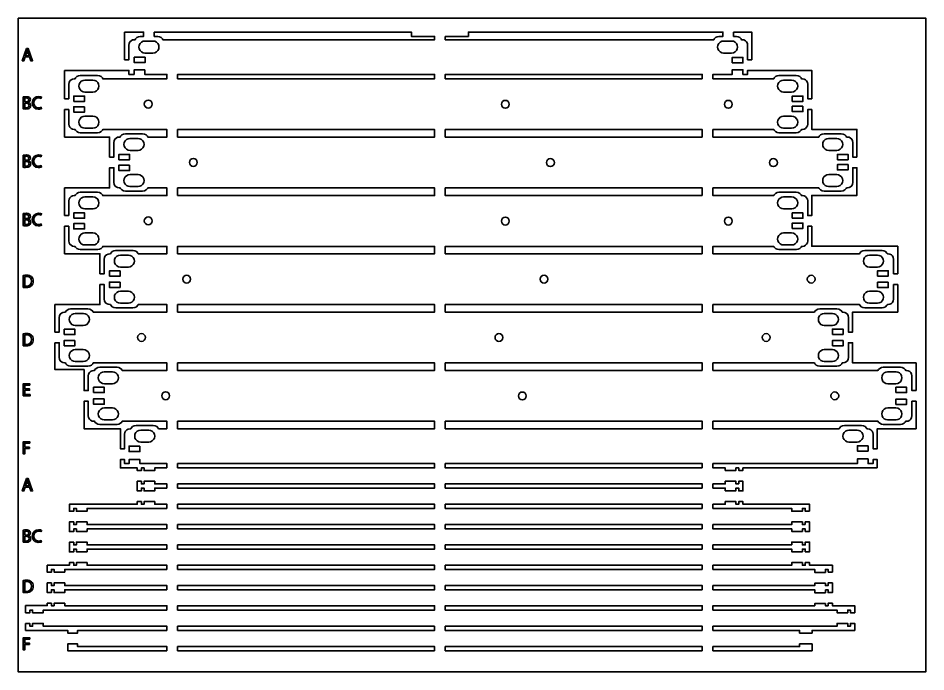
# Model space of a CAD drawing. Header units: inches. Extents: x 2.8 to 16.1, y -11.4 to -1.8.
import ezdxf

# ---------------------------------------------------------------- set-up
doc = ezdxf.new("R2010")
doc.units = ezdxf.units.IN
doc.header["$MEASUREMENT"] = 0
doc.layers.add('Labels', color=7, linetype='Continuous')

# ---------------------------------------------------------------- blocks, each defined once
blk = doc.blocks.new('block 2')
at = {"layer": 'Labels', "color": 20, "lineweight": 35, "true_color": 0xf15a24}
for points in [[(2.783, -1.82), (2.783, -11.442), (16.134, -11.442), (16.134, -1.82), (2.783, -1.82)], [(4.348, -2.026), (4.628, -2.026), (4.628, -2.089), (4.58, -2.089), (4.552, -2.094), (4.528, -2.106), (4.508, -2.126), (4.502, -2.137), (4.49, -2.137), (4.466, -2.141), (4.444, -2.152), (4.426, -2.169), (4.415, -2.191), (4.411, -2.216), (4.411, -2.432), (4.348, -2.432), (4.348, -2.026)], [(4.785, -2.026), (8.568, -2.026), (8.568, -2.089), (8.908, -2.089), (8.908, -2.137), (4.911, -2.137), (4.905, -2.126), (4.885, -2.106), (4.861, -2.094), (4.833, -2.089), (4.785, -2.089), (4.785, -2.026)], [(9.066, -2.089), (9.405, -2.089), (9.405, -2.026), (13.15, -2.026), (13.15, -2.089), (13.091, -2.089), (13.064, -2.094), (13.039, -2.106), (13.019, -2.126), (13.014, -2.137), (9.066, -2.137), (9.066, -2.089)], [(13.307, -2.026), (13.574, -2.026), (13.574, -2.432), (13.513, -2.432), (13.513, -2.216), (13.509, -2.191), (13.498, -2.169), (13.481, -2.152), (13.459, -2.141), (13.434, -2.137), (13.422, -2.137), (13.416, -2.126), (13.397, -2.106), (13.372, -2.094), (13.345, -2.089), (13.307, -2.089), (13.307, -2.026)], [(2.904, -2.268), (2.932, -2.268), (2.994, -2.447), (2.969, -2.447), (2.95, -2.391), (2.886, -2.391), (2.867, -2.447), (2.843, -2.447), (2.904, -2.268)], [(4.766, -2.157), (4.793, -2.161), (4.818, -2.174), (4.837, -2.193), (4.85, -2.218), (4.854, -2.245), (4.85, -2.273), (4.837, -2.297), (4.818, -2.317), (4.793, -2.329), (4.766, -2.334), (4.648, -2.334), (4.62, -2.329), (4.596, -2.317), (4.576, -2.297), (4.563, -2.273), (4.559, -2.245), (4.563, -2.218), (4.576, -2.193), (4.596, -2.174), (4.62, -2.161), (4.648, -2.157), (4.766, -2.157)], [(13.277, -2.157), (13.304, -2.161), (13.329, -2.174), (13.349, -2.193), (13.361, -2.218), (13.366, -2.245), (13.361, -2.273), (13.349, -2.297), (13.329, -2.317), (13.304, -2.329), (13.277, -2.334), (13.159, -2.334), (13.132, -2.329), (13.107, -2.317), (13.087, -2.297), (13.075, -2.273), (13.07, -2.245), (13.075, -2.218), (13.087, -2.193), (13.107, -2.174), (13.132, -2.161), (13.159, -2.157), (13.277, -2.157)], [(4.649, -2.396), (4.649, -2.475), (4.491, -2.475), (4.491, -2.396), (4.649, -2.396)], [(13.287, -2.478), (13.287, -2.399), (13.444, -2.399), (13.444, -2.478), (13.287, -2.478)], [(3.465, -2.59), (4.411, -2.59), (4.411, -2.649), (4.488, -2.649), (4.488, -2.581), (4.645, -2.581), (4.645, -2.649), (4.971, -2.649), (4.971, -2.712), (4.028, -2.712), (4.022, -2.7), (4.002, -2.681), (3.978, -2.668), (3.95, -2.664), (3.697, -2.664), (3.669, -2.668), (3.645, -2.681), (3.625, -2.7), (3.619, -2.712), (3.607, -2.712), (3.583, -2.716), (3.561, -2.727), (3.543, -2.744), (3.532, -2.766), (3.528, -2.79), (3.528, -3.007), (3.465, -3.007), (3.465, -2.59)], [(5.129, -2.712), (5.129, -2.649), (8.908, -2.649), (8.908, -2.712), (5.129, -2.712)], [(12.845, -2.712), (9.066, -2.712), (9.066, -2.649), (12.845, -2.649), (12.845, -2.712)], [(14.457, -3.007), (14.396, -3.007), (14.396, -2.79), (14.393, -2.766), (14.381, -2.744), (14.364, -2.727), (14.342, -2.716), (14.318, -2.712), (14.305, -2.712), (14.3, -2.7), (14.28, -2.681), (14.255, -2.668), (14.228, -2.664), (13.974, -2.664), (13.947, -2.668), (13.922, -2.681), (13.903, -2.7), (13.897, -2.712), (13.003, -2.712), (13.003, -2.649), (13.287, -2.649), (13.287, -2.58), (13.444, -2.58), (13.444, -2.649), (13.513, -2.649), (13.513, -2.59), (13.574, -2.59), (13.574, -2.59), (14.457, -2.59), (14.457, -3.007)], [(3.967, -2.847), (3.954, -2.872), (3.934, -2.892), (3.91, -2.904), (3.882, -2.909), (3.764, -2.909), (3.737, -2.904), (3.712, -2.892), (3.693, -2.872), (3.68, -2.847), (3.676, -2.82), (3.68, -2.793), (3.693, -2.768), (3.712, -2.748), (3.737, -2.736), (3.764, -2.732), (3.882, -2.732), (3.91, -2.736), (3.934, -2.748), (3.954, -2.768), (3.967, -2.793), (3.971, -2.82), (3.967, -2.847)], [(14.244, -2.847), (14.232, -2.872), (14.212, -2.892), (14.188, -2.904), (14.16, -2.909), (14.042, -2.909), (14.015, -2.904), (13.99, -2.892), (13.971, -2.872), (13.958, -2.847), (13.954, -2.82), (13.958, -2.793), (13.971, -2.768), (13.99, -2.748), (14.015, -2.736), (14.042, -2.732), (14.16, -2.732), (14.188, -2.736), (14.212, -2.748), (14.232, -2.768), (14.244, -2.793), (14.249, -2.82), (14.244, -2.847)], [(3.601, -3.046), (3.601, -2.968), (3.759, -2.968), (3.759, -3.046), (3.601, -3.046)], [(14.17, -3.046), (14.17, -2.968), (14.327, -2.968), (14.327, -3.046), (14.17, -3.046)], [(3.465, -3.165), (3.528, -3.165), (3.528, -3.381), (3.532, -3.405), (3.543, -3.427), (3.561, -3.445), (3.583, -3.456), (3.607, -3.46), (3.619, -3.46), (3.625, -3.471), (3.645, -3.491), (3.669, -3.503), (3.697, -3.507), (3.95, -3.507), (3.978, -3.503), (4.002, -3.491), (4.022, -3.471), (4.028, -3.46), (4.971, -3.46), (4.971, -3.57), (4.691, -3.57), (4.685, -3.559), (4.666, -3.54), (4.641, -3.527), (4.614, -3.523), (4.36, -3.523), (4.332, -3.527), (4.308, -3.54), (4.288, -3.559), (4.283, -3.57), (4.27, -3.57), (4.246, -3.574), (4.224, -3.586), (4.206, -3.603), (4.195, -3.625), (4.191, -3.649), (4.191, -3.866), (4.127, -3.866), (4.127, -3.57), (3.465, -3.57), (3.465, -3.165)], [(3.759, -3.125), (3.759, -3.204), (3.601, -3.204), (3.601, -3.125), (3.759, -3.125)], [(15.121, -3.866), (15.06, -3.866), (15.06, -3.649), (15.056, -3.625), (15.045, -3.603), (15.027, -3.586), (15.005, -3.574), (14.981, -3.57), (14.969, -3.57), (14.963, -3.559), (14.943, -3.54), (14.919, -3.527), (14.891, -3.523), (14.638, -3.523), (14.61, -3.527), (14.586, -3.54), (14.566, -3.559), (14.56, -3.57), (13.003, -3.57), (13.003, -3.46), (13.897, -3.46), (13.903, -3.471), (13.922, -3.491), (13.947, -3.503), (13.974, -3.507), (14.228, -3.507), (14.255, -3.503), (14.28, -3.491), (14.3, -3.471), (14.305, -3.46), (14.318, -3.46), (14.342, -3.456), (14.364, -3.445), (14.381, -3.427), (14.393, -3.405), (14.396, -3.381), (14.396, -3.165), (14.457, -3.165), (14.457, -3.459), (15.121, -3.459), (15.121, -3.866)], [(14.327, -3.117), (14.327, -3.196), (14.17, -3.196), (14.17, -3.117), (14.327, -3.117)], [(3.68, -3.324), (3.693, -3.3), (3.712, -3.28), (3.737, -3.267), (3.764, -3.263), (3.882, -3.263), (3.91, -3.267), (3.934, -3.28), (3.954, -3.3), (3.967, -3.324), (3.971, -3.352), (3.967, -3.379), (3.954, -3.404), (3.934, -3.423), (3.91, -3.436), (3.882, -3.44), (3.764, -3.44), (3.737, -3.436), (3.712, -3.423), (3.693, -3.404), (3.68, -3.379), (3.676, -3.352), (3.68, -3.324)], [(13.958, -3.324), (13.971, -3.3), (13.99, -3.28), (14.015, -3.267), (14.042, -3.263), (14.16, -3.263), (14.188, -3.267), (14.212, -3.28), (14.232, -3.3), (14.244, -3.324), (14.249, -3.352), (14.244, -3.379), (14.232, -3.404), (14.212, -3.423), (14.188, -3.436), (14.16, -3.44), (14.042, -3.44), (14.015, -3.436), (13.99, -3.423), (13.971, -3.404), (13.958, -3.379), (13.954, -3.352), (13.958, -3.324)], [(5.129, -3.57), (5.129, -3.46), (8.908, -3.46), (8.908, -3.57), (5.129, -3.57)], [(12.845, -3.57), (9.066, -3.57), (9.066, -3.46), (12.845, -3.46), (12.845, -3.57)], [(4.63, -3.706), (4.617, -3.731), (4.598, -3.75), (4.573, -3.763), (4.546, -3.767), (4.428, -3.767), (4.4, -3.763), (4.376, -3.75), (4.356, -3.731), (4.343, -3.706), (4.339, -3.679), (4.343, -3.651), (4.356, -3.627), (4.376, -3.607), (4.4, -3.595), (4.428, -3.59), (4.546, -3.59), (4.573, -3.595), (4.598, -3.607), (4.617, -3.627), (4.63, -3.651), (4.634, -3.679), (4.63, -3.706)], [(14.908, -3.706), (14.895, -3.731), (14.876, -3.75), (14.851, -3.763), (14.824, -3.767), (14.705, -3.767), (14.678, -3.763), (14.653, -3.75), (14.634, -3.731), (14.621, -3.706), (14.617, -3.679), (14.621, -3.651), (14.634, -3.627), (14.653, -3.607), (14.678, -3.595), (14.705, -3.59), (14.824, -3.59), (14.851, -3.595), (14.876, -3.607), (14.895, -3.627), (14.908, -3.651), (14.912, -3.679), (14.908, -3.706)], [(4.265, -3.905), (4.265, -3.826), (4.422, -3.826), (4.422, -3.905), (4.265, -3.905)], [(14.833, -3.905), (14.833, -3.826), (14.991, -3.826), (14.991, -3.905), (14.833, -3.905)], [(4.422, -3.984), (4.422, -4.063), (4.265, -4.063), (4.265, -3.984), (4.422, -3.984)], [(14.991, -3.976), (14.991, -4.055), (14.833, -4.055), (14.833, -3.976), (14.991, -3.976)], [(3.465, -4.319), (4.127, -4.319), (4.127, -4.023), (4.191, -4.023), (4.191, -4.24), (4.195, -4.264), (4.206, -4.286), (4.224, -4.303), (4.246, -4.315), (4.27, -4.319), (4.283, -4.319), (4.288, -4.33), (4.308, -4.349), (4.332, -4.362), (4.36, -4.366), (4.614, -4.366), (4.641, -4.362), (4.666, -4.349), (4.685, -4.33), (4.691, -4.319), (4.971, -4.319), (4.971, -4.431), (4.028, -4.431), (4.022, -4.42), (4.002, -4.4), (3.978, -4.388), (3.95, -4.383), (3.697, -4.383), (3.669, -4.388), (3.645, -4.4), (3.625, -4.42), (3.619, -4.431), (3.607, -4.431), (3.583, -4.435), (3.561, -4.446), (3.543, -4.463), (3.532, -4.485), (3.528, -4.51), (3.528, -4.724), (3.465, -4.724), (3.465, -4.319)], [(4.343, -4.183), (4.356, -4.158), (4.376, -4.139), (4.4, -4.126), (4.428, -4.122), (4.546, -4.122), (4.573, -4.126), (4.598, -4.139), (4.617, -4.158), (4.63, -4.183), (4.634, -4.21), (4.63, -4.238), (4.617, -4.262), (4.598, -4.282), (4.573, -4.294), (4.546, -4.299), (4.428, -4.299), (4.4, -4.294), (4.376, -4.282), (4.356, -4.262), (4.343, -4.238), (4.339, -4.21), (4.343, -4.183)], [(14.56, -4.319), (14.566, -4.33), (14.586, -4.349), (14.61, -4.362), (14.638, -4.366), (14.891, -4.366), (14.919, -4.362), (14.943, -4.349), (14.963, -4.33), (14.969, -4.319), (14.981, -4.319), (15.005, -4.315), (15.027, -4.303), (15.045, -4.286), (15.056, -4.264), (15.06, -4.24), (15.06, -4.023), (15.121, -4.023), (15.121, -4.429), (14.457, -4.429), (14.457, -4.725), (14.396, -4.725), (14.396, -4.51), (14.393, -4.485), (14.381, -4.463), (14.364, -4.446), (14.342, -4.435), (14.318, -4.431), (14.305, -4.431), (14.3, -4.42), (14.28, -4.4), (14.255, -4.388), (14.228, -4.383), (13.974, -4.383), (13.947, -4.388), (13.922, -4.4), (13.903, -4.42), (13.897, -4.431), (13.003, -4.431), (13.003, -4.319), (14.56, -4.319)], [(14.621, -4.183), (14.634, -4.158), (14.653, -4.139), (14.678, -4.126), (14.705, -4.122), (14.824, -4.122), (14.851, -4.126), (14.876, -4.139), (14.895, -4.158), (14.908, -4.183), (14.912, -4.21), (14.908, -4.238), (14.895, -4.262), (14.876, -4.282), (14.851, -4.294), (14.824, -4.299), (14.705, -4.299), (14.678, -4.294), (14.653, -4.282), (14.634, -4.262), (14.621, -4.238), (14.617, -4.21), (14.621, -4.183)], [(5.129, -4.431), (5.129, -4.319), (8.908, -4.319), (8.908, -4.431), (5.129, -4.431)], [(12.845, -4.431), (9.066, -4.431), (9.066, -4.319), (12.845, -4.319), (12.845, -4.431)], [(3.967, -4.567), (3.954, -4.591), (3.934, -4.611), (3.91, -4.623), (3.882, -4.628), (3.764, -4.628), (3.737, -4.623), (3.712, -4.611), (3.693, -4.591), (3.68, -4.567), (3.676, -4.539), (3.68, -4.512), (3.693, -4.487), (3.712, -4.468), (3.737, -4.455), (3.764, -4.451), (3.882, -4.451), (3.91, -4.455), (3.934, -4.468), (3.954, -4.487), (3.967, -4.512), (3.971, -4.539), (3.967, -4.567)], [(13.954, -4.539), (13.958, -4.512), (13.971, -4.487), (13.99, -4.468), (14.015, -4.455), (14.042, -4.451), (14.16, -4.451), (14.188, -4.455), (14.212, -4.468), (14.232, -4.487), (14.244, -4.512), (14.249, -4.539), (14.244, -4.567), (14.232, -4.591), (14.212, -4.611), (14.188, -4.623), (14.16, -4.628), (14.042, -4.628), (14.015, -4.623), (13.99, -4.611), (13.971, -4.591), (13.958, -4.567), (13.954, -4.539)], [(3.601, -4.766), (3.601, -4.687), (3.759, -4.687), (3.759, -4.766), (3.601, -4.766)], [(14.17, -4.766), (14.17, -4.687), (14.327, -4.687), (14.327, -4.766), (14.17, -4.766)], [(3.465, -4.882), (3.528, -4.882), (3.528, -5.1), (3.532, -5.125), (3.543, -5.147), (3.561, -5.164), (3.583, -5.175), (3.607, -5.179), (3.619, -5.179), (3.625, -5.19), (3.645, -5.21), (3.669, -5.222), (3.697, -5.227), (3.95, -5.227), (3.978, -5.222), (4.002, -5.21), (4.022, -5.19), (4.028, -5.179), (4.971, -5.179), (4.971, -5.288), (4.55, -5.288), (4.544, -5.277), (4.524, -5.257), (4.5, -5.245), (4.472, -5.24), (4.219, -5.24), (4.191, -5.245), (4.167, -5.257), (4.147, -5.277), (4.141, -5.288), (4.129, -5.288), (4.105, -5.292), (4.083, -5.303), (4.065, -5.32), (4.054, -5.342), (4.05, -5.367), (4.05, -5.583), (3.986, -5.583), (3.986, -5.288), (3.465, -5.288), (3.465, -4.882)], [(3.759, -4.844), (3.759, -4.923), (3.601, -4.923), (3.601, -4.844), (3.759, -4.844)], [(15.659, -5.583), (15.659, -5.367), (15.655, -5.342), (15.644, -5.32), (15.627, -5.303), (15.605, -5.292), (15.58, -5.288), (15.568, -5.288), (15.562, -5.277), (15.543, -5.257), (15.518, -5.245), (15.491, -5.24), (15.237, -5.24), (15.209, -5.245), (15.185, -5.257), (15.165, -5.277), (15.16, -5.288), (13.003, -5.288), (13.003, -5.179), (13.897, -5.179), (13.903, -5.19), (13.922, -5.21), (13.947, -5.222), (13.974, -5.227), (14.228, -5.227), (14.255, -5.222), (14.28, -5.21), (14.3, -5.19), (14.305, -5.179), (14.318, -5.179), (14.342, -5.175), (14.364, -5.164), (14.381, -5.147), (14.393, -5.125), (14.396, -5.1), (14.396, -4.882), (14.457, -4.882), (14.457, -5.178), (15.72, -5.178), (15.72, -5.583), (15.659, -5.583)], [(14.17, -4.915), (14.17, -4.837), (14.327, -4.837), (14.327, -4.915), (14.17, -4.915)], [(3.68, -5.043), (3.693, -5.019), (3.712, -4.999), (3.737, -4.987), (3.764, -4.982), (3.882, -4.982), (3.91, -4.987), (3.934, -4.999), (3.954, -5.019), (3.967, -5.043), (3.971, -5.071), (3.967, -5.098), (3.954, -5.123), (3.934, -5.142), (3.91, -5.155), (3.882, -5.159), (3.764, -5.159), (3.737, -5.155), (3.712, -5.142), (3.693, -5.123), (3.68, -5.098), (3.676, -5.071), (3.68, -5.043)], [(13.958, -5.043), (13.971, -5.019), (13.99, -4.999), (14.015, -4.987), (14.042, -4.982), (14.16, -4.982), (14.188, -4.987), (14.212, -4.999), (14.232, -5.019), (14.244, -5.043), (14.249, -5.071), (14.244, -5.098), (14.232, -5.123), (14.212, -5.142), (14.188, -5.155), (14.16, -5.159), (14.042, -5.159), (14.015, -5.155), (13.99, -5.142), (13.971, -5.123), (13.958, -5.098), (13.954, -5.071), (13.958, -5.043)], [(5.129, -5.288), (5.129, -5.179), (8.908, -5.179), (8.908, -5.288), (5.129, -5.288)], [(12.845, -5.288), (9.066, -5.288), (9.066, -5.179), (12.845, -5.179), (12.845, -5.288)], [(4.489, -5.424), (4.476, -5.448), (4.457, -5.468), (4.432, -5.48), (4.405, -5.485), (4.287, -5.485), (4.259, -5.48), (4.235, -5.468), (4.215, -5.448), (4.202, -5.424), (4.198, -5.396), (4.202, -5.369), (4.215, -5.344), (4.235, -5.325), (4.259, -5.312), (4.287, -5.308), (4.405, -5.308), (4.432, -5.312), (4.457, -5.325), (4.476, -5.344), (4.489, -5.369), (4.493, -5.396), (4.489, -5.424)], [(15.507, -5.424), (15.494, -5.448), (15.475, -5.468), (15.45, -5.48), (15.423, -5.485), (15.305, -5.485), (15.277, -5.48), (15.253, -5.468), (15.233, -5.448), (15.22, -5.424), (15.216, -5.396), (15.22, -5.369), (15.233, -5.344), (15.253, -5.325), (15.277, -5.312), (15.305, -5.308), (15.423, -5.308), (15.45, -5.312), (15.475, -5.325), (15.494, -5.344), (15.507, -5.369), (15.511, -5.396), (15.507, -5.424)], [(4.124, -5.619), (4.124, -5.54), (4.281, -5.54), (4.281, -5.619), (4.124, -5.619)], [(15.424, -5.617), (15.424, -5.538), (15.582, -5.538), (15.582, -5.617), (15.424, -5.617)], [(3.324, -6.036), (3.986, -6.036), (3.986, -5.741), (4.05, -5.741), (4.05, -5.957), (4.054, -5.982), (4.065, -6.004), (4.083, -6.021), (4.105, -6.032), (4.129, -6.036), (4.141, -6.036), (4.147, -6.047), (4.167, -6.067), (4.191, -6.079), (4.219, -6.084), (4.472, -6.084), (4.5, -6.079), (4.524, -6.067), (4.544, -6.047), (4.55, -6.036), (4.971, -6.036), (4.971, -6.147), (3.887, -6.147), (3.881, -6.135), (3.861, -6.116), (3.837, -6.103), (3.809, -6.099), (3.555, -6.099), (3.528, -6.103), (3.503, -6.116), (3.484, -6.135), (3.478, -6.147), (3.466, -6.147), (3.441, -6.151), (3.42, -6.162), (3.402, -6.179), (3.391, -6.201), (3.387, -6.225), (3.387, -6.442), (3.324, -6.442), (3.324, -6.036)], [(4.281, -5.705), (4.281, -5.784), (4.124, -5.784), (4.124, -5.705), (4.281, -5.705)], [(14.992, -6.201), (14.981, -6.179), (14.963, -6.162), (14.941, -6.151), (14.917, -6.147), (14.905, -6.147), (14.899, -6.135), (14.879, -6.116), (14.855, -6.103), (14.827, -6.099), (14.574, -6.099), (14.546, -6.103), (14.522, -6.116), (14.502, -6.135), (14.496, -6.147), (13.003, -6.147), (13.003, -6.036), (15.16, -6.036), (15.165, -6.047), (15.185, -6.067), (15.209, -6.079), (15.237, -6.084), (15.491, -6.084), (15.518, -6.079), (15.543, -6.067), (15.562, -6.047), (15.568, -6.036), (15.58, -6.036), (15.605, -6.032), (15.627, -6.021), (15.644, -6.004), (15.655, -5.982), (15.659, -5.957), (15.659, -5.741), (15.72, -5.741), (15.72, -6.146), (15.057, -6.146), (15.057, -6.442), (14.996, -6.442), (14.996, -6.225), (14.992, -6.201)], [(15.582, -5.707), (15.582, -5.786), (15.424, -5.786), (15.424, -5.707), (15.582, -5.707)], [(4.202, -5.9), (4.215, -5.876), (4.235, -5.856), (4.259, -5.844), (4.287, -5.839), (4.405, -5.839), (4.432, -5.844), (4.457, -5.856), (4.476, -5.876), (4.489, -5.9), (4.493, -5.928), (4.489, -5.955), (4.476, -5.98), (4.457, -5.999), (4.432, -6.012), (4.405, -6.016), (4.287, -6.016), (4.259, -6.012), (4.235, -5.999), (4.215, -5.98), (4.202, -5.955), (4.198, -5.928), (4.202, -5.9)], [(15.22, -5.9), (15.233, -5.876), (15.253, -5.856), (15.277, -5.844), (15.305, -5.839), (15.423, -5.839), (15.45, -5.844), (15.475, -5.856), (15.494, -5.876), (15.507, -5.9), (15.511, -5.928), (15.507, -5.955), (15.494, -5.98), (15.475, -5.999), (15.45, -6.012), (15.423, -6.016), (15.305, -6.016), (15.277, -6.012), (15.253, -5.999), (15.233, -5.98), (15.22, -5.955), (15.216, -5.928), (15.22, -5.9)], [(5.129, -6.147), (5.129, -6.036), (8.908, -6.036), (8.908, -6.147), (5.129, -6.147)], [(12.845, -6.147), (9.066, -6.147), (9.066, -6.036), (12.845, -6.036), (12.845, -6.147)], [(3.826, -6.282), (3.813, -6.307), (3.793, -6.327), (3.769, -6.339), (3.741, -6.343), (3.623, -6.343), (3.596, -6.339), (3.571, -6.327), (3.552, -6.307), (3.539, -6.282), (3.535, -6.255), (3.539, -6.228), (3.552, -6.203), (3.571, -6.183), (3.596, -6.171), (3.623, -6.166), (3.741, -6.166), (3.769, -6.171), (3.793, -6.183), (3.813, -6.203), (3.826, -6.228), (3.83, -6.255), (3.826, -6.282)], [(14.553, -6.255), (14.557, -6.228), (14.57, -6.203), (14.589, -6.183), (14.614, -6.171), (14.641, -6.166), (14.759, -6.166), (14.787, -6.171), (14.811, -6.183), (14.831, -6.203), (14.844, -6.228), (14.848, -6.255), (14.844, -6.282), (14.831, -6.307), (14.811, -6.327), (14.787, -6.339), (14.759, -6.343), (14.641, -6.343), (14.614, -6.339), (14.589, -6.327), (14.57, -6.307), (14.557, -6.282), (14.553, -6.255)], [(3.461, -6.477), (3.461, -6.399), (3.618, -6.399), (3.618, -6.477), (3.461, -6.477)], [(14.761, -6.475), (14.761, -6.397), (14.918, -6.397), (14.918, -6.475), (14.761, -6.475)], [(3.324, -6.599), (3.387, -6.599), (3.387, -6.816), (3.391, -6.84), (3.402, -6.862), (3.42, -6.88), (3.441, -6.891), (3.466, -6.895), (3.478, -6.895), (3.484, -6.906), (3.503, -6.926), (3.528, -6.938), (3.555, -6.942), (3.809, -6.942), (3.837, -6.938), (3.861, -6.926), (3.881, -6.906), (3.887, -6.895), (4.971, -6.895), (4.971, -7.005), (4.314, -7.005), (4.308, -6.994), (4.289, -6.975), (4.264, -6.962), (4.237, -6.958), (3.983, -6.958), (3.956, -6.962), (3.931, -6.975), (3.911, -6.994), (3.906, -7.005), (3.893, -7.005), (3.869, -7.009), (3.847, -7.02), (3.83, -7.038), (3.818, -7.06), (3.815, -7.084), (3.815, -7.301), (3.752, -7.301), (3.752, -6.994), (3.324, -6.994), (3.324, -6.599)], [(3.618, -6.564), (3.618, -6.643), (3.461, -6.643), (3.461, -6.564), (3.618, -6.564)], [(15.99, -7.301), (15.929, -7.301), (15.929, -7.084), (15.925, -7.06), (15.914, -7.038), (15.897, -7.02), (15.875, -7.009), (15.851, -7.005), (15.838, -7.005), (15.832, -6.994), (15.813, -6.975), (15.788, -6.962), (15.761, -6.958), (15.507, -6.958), (15.48, -6.962), (15.455, -6.975), (15.436, -6.994), (15.43, -7.005), (13.003, -7.005), (13.003, -6.895), (14.496, -6.895), (14.502, -6.906), (14.522, -6.926), (14.546, -6.938), (14.574, -6.942), (14.827, -6.942), (14.855, -6.938), (14.879, -6.926), (14.899, -6.906), (14.905, -6.895), (14.917, -6.895), (14.941, -6.891), (14.963, -6.88), (14.981, -6.862), (14.992, -6.84), (14.996, -6.816), (14.996, -6.599), (15.057, -6.599), (15.057, -6.895), (15.99, -6.895), (15.99, -7.301)], [(14.761, -6.645), (14.761, -6.566), (14.918, -6.566), (14.918, -6.645), (14.761, -6.645)], [(3.539, -6.759), (3.552, -6.734), (3.571, -6.715), (3.596, -6.702), (3.623, -6.698), (3.741, -6.698), (3.769, -6.702), (3.793, -6.715), (3.813, -6.734), (3.826, -6.759), (3.83, -6.786), (3.826, -6.814), (3.813, -6.838), (3.793, -6.858), (3.769, -6.871), (3.741, -6.875), (3.623, -6.875), (3.596, -6.871), (3.571, -6.858), (3.552, -6.838), (3.539, -6.814), (3.535, -6.786), (3.539, -6.759)], [(14.557, -6.759), (14.57, -6.734), (14.589, -6.715), (14.614, -6.702), (14.641, -6.698), (14.759, -6.698), (14.787, -6.702), (14.811, -6.715), (14.831, -6.734), (14.844, -6.759), (14.848, -6.786), (14.844, -6.814), (14.831, -6.838), (14.811, -6.858), (14.787, -6.871), (14.759, -6.875), (14.641, -6.875), (14.614, -6.871), (14.589, -6.858), (14.57, -6.838), (14.557, -6.814), (14.553, -6.786), (14.557, -6.759)], [(5.129, -7.005), (5.129, -6.895), (8.908, -6.895), (8.908, -7.005), (5.129, -7.005)], [(12.845, -7.005), (9.066, -7.005), (9.066, -6.895), (12.845, -6.895), (12.845, -7.005)], [(4.253, -7.141), (4.241, -7.166), (4.221, -7.185), (4.196, -7.198), (4.169, -7.202), (4.051, -7.202), (4.023, -7.198), (3.999, -7.185), (3.979, -7.166), (3.967, -7.141), (3.962, -7.114), (3.967, -7.086), (3.979, -7.062), (3.999, -7.042), (4.023, -7.03), (4.051, -7.025), (4.169, -7.025), (4.196, -7.03), (4.221, -7.042), (4.241, -7.062), (4.253, -7.086), (4.257, -7.114), (4.253, -7.141)], [(15.777, -7.141), (15.765, -7.166), (15.745, -7.185), (15.72, -7.198), (15.693, -7.202), (15.575, -7.202), (15.548, -7.198), (15.523, -7.185), (15.503, -7.166), (15.491, -7.141), (15.487, -7.114), (15.491, -7.086), (15.503, -7.062), (15.523, -7.042), (15.548, -7.03), (15.575, -7.025), (15.693, -7.025), (15.72, -7.03), (15.745, -7.042), (15.765, -7.062), (15.777, -7.086), (15.782, -7.114), (15.777, -7.141)], [(2.857, -7.381), (2.857, -7.201), (2.954, -7.201), (2.954, -7.221), (2.88, -7.221), (2.88, -7.277), (2.95, -7.277), (2.95, -7.297), (2.88, -7.297), (2.88, -7.361), (2.958, -7.361), (2.958, -7.381), (2.857, -7.381)], [(3.892, -7.332), (3.892, -7.253), (4.049, -7.253), (4.049, -7.332), (3.892, -7.332)], [(15.695, -7.332), (15.695, -7.253), (15.852, -7.253), (15.852, -7.332), (15.695, -7.332)], [(4.971, -7.864), (4.848, -7.864), (4.843, -7.853), (4.823, -7.833), (4.798, -7.821), (4.771, -7.816), (4.517, -7.816), (4.49, -7.821), (4.465, -7.833), (4.446, -7.853), (4.44, -7.864), (4.428, -7.864), (4.403, -7.868), (4.381, -7.879), (4.364, -7.897), (4.353, -7.919), (4.349, -7.943), (4.349, -8.159), (4.287, -8.159), (4.287, -7.864), (3.752, -7.864), (3.752, -7.458), (3.815, -7.458), (3.815, -7.675), (3.818, -7.699), (3.83, -7.721), (3.847, -7.738), (3.869, -7.75), (3.893, -7.753), (3.906, -7.753), (3.911, -7.765), (3.931, -7.784), (3.956, -7.797), (3.983, -7.801), (4.237, -7.801), (4.264, -7.797), (4.289, -7.784), (4.308, -7.765), (4.314, -7.753), (4.971, -7.753), (4.971, -7.864)], [(4.049, -7.423), (4.049, -7.502), (3.892, -7.502), (3.892, -7.423), (4.049, -7.423)], [(15.99, -7.864), (15.419, -7.864), (15.419, -8.159), (15.358, -8.159), (15.358, -7.943), (15.354, -7.919), (15.343, -7.897), (15.325, -7.879), (15.303, -7.868), (15.279, -7.864), (15.267, -7.864), (15.261, -7.853), (15.241, -7.833), (15.217, -7.821), (15.189, -7.816), (14.936, -7.816), (14.908, -7.821), (14.884, -7.833), (14.864, -7.853), (14.858, -7.864), (13.003, -7.864), (13.003, -7.753), (15.43, -7.753), (15.436, -7.765), (15.455, -7.784), (15.48, -7.797), (15.507, -7.801), (15.761, -7.801), (15.788, -7.797), (15.813, -7.784), (15.832, -7.765), (15.838, -7.753), (15.851, -7.753), (15.875, -7.75), (15.897, -7.738), (15.914, -7.721), (15.925, -7.699), (15.929, -7.675), (15.929, -7.458), (15.99, -7.458), (15.99, -7.864)], [(15.852, -7.427), (15.852, -7.505), (15.695, -7.505), (15.695, -7.427), (15.852, -7.427)], [(3.967, -7.618), (3.979, -7.593), (3.999, -7.574), (4.023, -7.561), (4.051, -7.557), (4.169, -7.557), (4.196, -7.561), (4.221, -7.574), (4.241, -7.593), (4.253, -7.618), (4.257, -7.645), (4.253, -7.673), (4.241, -7.697), (4.221, -7.717), (4.196, -7.729), (4.169, -7.734), (4.051, -7.734), (4.023, -7.729), (3.999, -7.717), (3.979, -7.697), (3.967, -7.673), (3.962, -7.645), (3.967, -7.618)], [(15.491, -7.618), (15.503, -7.593), (15.523, -7.574), (15.548, -7.561), (15.575, -7.557), (15.693, -7.557), (15.72, -7.561), (15.745, -7.574), (15.765, -7.593), (15.777, -7.618), (15.782, -7.645), (15.777, -7.673), (15.765, -7.697), (15.745, -7.717), (15.72, -7.729), (15.693, -7.734), (15.575, -7.734), (15.548, -7.729), (15.523, -7.717), (15.503, -7.697), (15.491, -7.673), (15.487, -7.645), (15.491, -7.618)], [(5.129, -7.864), (5.129, -7.753), (8.908, -7.753), (8.908, -7.864), (5.129, -7.864)], [(12.845, -7.864), (9.066, -7.864), (9.066, -7.753), (12.845, -7.753), (12.845, -7.864)], [(4.497, -7.972), (4.501, -7.945), (4.514, -7.92), (4.533, -7.901), (4.558, -7.888), (4.585, -7.884), (4.703, -7.884), (4.731, -7.888), (4.755, -7.901), (4.775, -7.92), (4.787, -7.945), (4.792, -7.972), (4.787, -8), (4.775, -8.024), (4.755, -8.044), (4.731, -8.057), (4.703, -8.061), (4.585, -8.061), (4.558, -8.057), (4.533, -8.044), (4.514, -8.024), (4.501, -8), (4.497, -7.972)], [(15.206, -8), (15.193, -8.024), (15.174, -8.044), (15.149, -8.057), (15.122, -8.061), (15.003, -8.061), (14.976, -8.057), (14.951, -8.044), (14.932, -8.024), (14.919, -8), (14.915, -7.972), (14.919, -7.945), (14.932, -7.92), (14.951, -7.901), (14.976, -7.888), (15.003, -7.884), (15.122, -7.884), (15.149, -7.888), (15.174, -7.901), (15.193, -7.92), (15.206, -7.945), (15.21, -7.972), (15.206, -8)], [(2.948, -8.133), (2.948, -8.153), (2.88, -8.153), (2.88, -8.234), (2.857, -8.234), (2.857, -8.054), (2.953, -8.054), (2.953, -8.074), (2.88, -8.074), (2.88, -8.133), (2.948, -8.133)], [(4.573, -8.12), (4.573, -8.199), (4.415, -8.199), (4.415, -8.12), (4.573, -8.12)], [(15.285, -8.113), (15.285, -8.192), (15.127, -8.192), (15.127, -8.113), (15.285, -8.113)], [(4.971, -8.439), (4.792, -8.439), (4.792, -8.479), (4.634, -8.479), (4.634, -8.439), (4.597, -8.439), (4.597, -8.479), (4.534, -8.479), (4.534, -8.439), (4.287, -8.439), (4.287, -8.317), (4.349, -8.317), (4.349, -8.376), (4.415, -8.376), (4.415, -8.317), (4.573, -8.317), (4.573, -8.376), (4.971, -8.376), (4.971, -8.439)], [(5.129, -8.439), (5.129, -8.376), (8.908, -8.376), (8.908, -8.439), (5.129, -8.439)], [(12.845, -8.439), (9.066, -8.439), (9.066, -8.376), (12.845, -8.376), (12.845, -8.439)], [(15.419, -8.439), (13.444, -8.439), (13.444, -8.478), (13.381, -8.478), (13.381, -8.439), (13.341, -8.439), (13.341, -8.478), (13.183, -8.478), (13.183, -8.439), (13.003, -8.439), (13.003, -8.376), (15.127, -8.376), (15.127, -8.308), (15.285, -8.308), (15.285, -8.376), (15.358, -8.376), (15.358, -8.317), (15.419, -8.317), (15.419, -8.439)], [(2.904, -8.598), (2.932, -8.598), (2.994, -8.778), (2.969, -8.778), (2.95, -8.722), (2.886, -8.722), (2.867, -8.778), (2.843, -8.778), (2.904, -8.598)], [(4.971, -8.738), (4.792, -8.738), (4.792, -8.778), (4.634, -8.778), (4.634, -8.738), (4.597, -8.738), (4.597, -8.778), (4.534, -8.778), (4.534, -8.636), (4.597, -8.636), (4.597, -8.675), (4.634, -8.675), (4.634, -8.636), (4.792, -8.636), (4.792, -8.675), (4.971, -8.675), (4.971, -8.738)], [(5.129, -8.738), (5.129, -8.675), (8.908, -8.675), (8.908, -8.738), (5.129, -8.738)], [(12.845, -8.738), (9.066, -8.738), (9.066, -8.675), (12.845, -8.675), (12.845, -8.738)], [(13.381, -8.675), (13.381, -8.636), (13.444, -8.636), (13.444, -8.778), (13.381, -8.778), (13.381, -8.738), (13.341, -8.738), (13.341, -8.777), (13.183, -8.777), (13.183, -8.738), (13.003, -8.738), (13.003, -8.675), (13.183, -8.675), (13.183, -8.636), (13.341, -8.636), (13.341, -8.675), (13.381, -8.675)], [(4.971, -9.037), (3.797, -9.037), (3.797, -9.077), (3.64, -9.077), (3.64, -9.037), (3.601, -9.037), (3.601, -9.077), (3.538, -9.077), (3.538, -8.975), (4.534, -8.975), (4.534, -8.936), (4.597, -8.936), (4.597, -8.974), (4.634, -8.974), (4.634, -8.936), (4.792, -8.936), (4.792, -8.974), (4.971, -8.974), (4.971, -9.037)], [(14.424, -9.077), (14.361, -9.077), (14.361, -9.037), (14.318, -9.037), (14.318, -9.077), (14.161, -9.077), (14.161, -9.037), (13.003, -9.037), (13.003, -8.974), (13.183, -8.974), (13.183, -8.935), (13.341, -8.935), (13.341, -8.974), (13.381, -8.974), (13.381, -8.935), (13.444, -8.935), (13.444, -8.974), (14.424, -8.974), (14.424, -9.077)], [(5.129, -9.037), (5.129, -8.974), (8.908, -8.974), (8.908, -9.037), (5.129, -9.037)], [(12.845, -9.037), (9.066, -9.037), (9.066, -8.974), (12.845, -8.974), (12.845, -9.037)], [(4.971, -9.337), (3.797, -9.337), (3.797, -9.376), (3.64, -9.376), (3.64, -9.337), (3.601, -9.337), (3.601, -9.377), (3.538, -9.377), (3.538, -9.235), (3.601, -9.235), (3.601, -9.274), (3.64, -9.274), (3.64, -9.234), (3.797, -9.234), (3.797, -9.274), (4.971, -9.274), (4.971, -9.337)], [(5.129, -9.337), (5.129, -9.274), (8.908, -9.274), (8.908, -9.337), (5.129, -9.337)], [(12.845, -9.337), (9.066, -9.337), (9.066, -9.274), (12.845, -9.274), (12.845, -9.337)], [(14.361, -9.274), (14.361, -9.234), (14.424, -9.234), (14.424, -9.376), (14.361, -9.376), (14.361, -9.337), (14.318, -9.337), (14.318, -9.376), (14.161, -9.376), (14.161, -9.337), (13.003, -9.337), (13.003, -9.274), (14.161, -9.274), (14.161, -9.234), (14.318, -9.234), (14.318, -9.274), (14.361, -9.274)], [(4.971, -9.636), (3.797, -9.636), (3.797, -9.675), (3.64, -9.675), (3.64, -9.636), (3.601, -9.636), (3.601, -9.676), (3.538, -9.676), (3.538, -9.534), (3.601, -9.534), (3.601, -9.573), (3.64, -9.573), (3.64, -9.533), (3.797, -9.533), (3.797, -9.573), (4.971, -9.573), (4.971, -9.636)], [(5.129, -9.636), (5.129, -9.573), (8.908, -9.573), (8.908, -9.636), (5.129, -9.636)], [(12.845, -9.636), (9.066, -9.636), (9.066, -9.573), (12.845, -9.573), (12.845, -9.636)], [(14.161, -9.573), (14.161, -9.533), (14.318, -9.533), (14.318, -9.573), (14.361, -9.573), (14.361, -9.533), (14.424, -9.533), (14.424, -9.675), (14.361, -9.675), (14.361, -9.636), (14.318, -9.636), (14.318, -9.675), (14.161, -9.675), (14.161, -9.636), (13.003, -9.636), (13.003, -9.573), (14.161, -9.573)], [(4.971, -9.935), (3.469, -9.935), (3.469, -9.974), (3.312, -9.974), (3.312, -9.935), (3.273, -9.935), (3.273, -9.975), (3.21, -9.975), (3.21, -9.873), (3.538, -9.873), (3.538, -9.833), (3.601, -9.833), (3.601, -9.872), (3.64, -9.872), (3.64, -9.833), (3.797, -9.833), (3.797, -9.872), (4.971, -9.872), (4.971, -9.935)], [(5.129, -9.935), (5.129, -9.872), (8.908, -9.872), (8.908, -9.935), (5.129, -9.935)], [(12.845, -9.935), (9.066, -9.935), (9.066, -9.872), (12.845, -9.872), (12.845, -9.935)], [(14.697, -9.974), (14.697, -9.935), (14.656, -9.935), (14.656, -9.979), (14.499, -9.979), (14.499, -9.935), (13.003, -9.935), (13.003, -9.872), (14.161, -9.872), (14.161, -9.833), (14.318, -9.833), (14.318, -9.872), (14.361, -9.872), (14.361, -9.833), (14.424, -9.833), (14.424, -9.872), (14.76, -9.872), (14.76, -9.974), (14.697, -9.974)], [(4.971, -10.234), (3.469, -10.234), (3.469, -10.274), (3.312, -10.274), (3.312, -10.234), (3.273, -10.234), (3.273, -10.274), (3.21, -10.274), (3.21, -10.132), (3.273, -10.132), (3.273, -10.171), (3.312, -10.171), (3.312, -10.132), (3.469, -10.132), (3.469, -10.171), (4.971, -10.171), (4.971, -10.234)], [(14.656, -10.234), (14.656, -10.278), (14.499, -10.278), (14.499, -10.234), (13.003, -10.234), (13.003, -10.171), (14.499, -10.171), (14.499, -10.137), (14.656, -10.137), (14.656, -10.171), (14.697, -10.171), (14.697, -10.132), (14.76, -10.132), (14.76, -10.274), (14.697, -10.274), (14.697, -10.234), (14.656, -10.234)], [(5.129, -10.234), (5.129, -10.171), (8.908, -10.171), (8.908, -10.234), (5.129, -10.234)], [(12.845, -10.234), (9.066, -10.234), (9.066, -10.171), (12.845, -10.171), (12.845, -10.234)], [(4.971, -10.533), (3.153, -10.533), (3.153, -10.573), (2.996, -10.573), (2.996, -10.533), (2.956, -10.533), (2.956, -10.573), (2.893, -10.573), (2.893, -10.467), (3.21, -10.467), (3.21, -10.432), (3.273, -10.432), (3.273, -10.47), (3.312, -10.47), (3.312, -10.431), (3.469, -10.431), (3.469, -10.47), (4.971, -10.47), (4.971, -10.533)], [(5.129, -10.533), (5.129, -10.47), (8.908, -10.47), (8.908, -10.533), (5.129, -10.533)], [(12.845, -10.533), (9.066, -10.533), (9.066, -10.47), (12.845, -10.47), (12.845, -10.533)], [(15.088, -10.573), (15.025, -10.573), (15.025, -10.533), (14.985, -10.533), (14.985, -10.573), (14.828, -10.573), (14.828, -10.533), (13.003, -10.533), (13.003, -10.47), (14.499, -10.47), (14.499, -10.436), (14.656, -10.436), (14.656, -10.47), (14.697, -10.47), (14.697, -10.431), (14.76, -10.431), (14.76, -10.47), (15.088, -10.47), (15.088, -10.573)], [(4.971, -10.833), (3.658, -10.833), (3.658, -10.872), (3.512, -10.872), (3.512, -10.833), (2.893, -10.833), (2.893, -10.731), (2.956, -10.731), (2.956, -10.77), (2.996, -10.77), (2.996, -10.73), (3.153, -10.73), (3.153, -10.77), (4.971, -10.77), (4.971, -10.833)], [(8.908, -10.77), (8.908, -10.833), (5.129, -10.833), (5.129, -10.77), (8.908, -10.77)], [(12.845, -10.833), (9.066, -10.833), (9.066, -10.77), (12.845, -10.77), (12.845, -10.833)], [(15.088, -10.833), (14.462, -10.833), (14.462, -10.872), (14.278, -10.872), (14.278, -10.833), (13.003, -10.833), (13.003, -10.77), (14.828, -10.77), (14.828, -10.73), (14.985, -10.73), (14.985, -10.77), (15.025, -10.77), (15.025, -10.73), (15.088, -10.73), (15.088, -10.833)], [(2.953, -10.959), (2.88, -10.959), (2.88, -11.019), (2.948, -11.019), (2.948, -11.038), (2.88, -11.038), (2.88, -11.119), (2.857, -11.119), (2.857, -10.94), (2.953, -10.94), (2.953, -10.959)], [(4.971, -11.132), (3.512, -11.132), (3.512, -11.03), (3.658, -11.03), (3.658, -11.069), (4.971, -11.069), (4.971, -11.132)], [(8.909, -11.132), (5.129, -11.132), (5.129, -11.069), (8.909, -11.069), (8.909, -11.132)], [(12.845, -11.132), (9.066, -11.132), (9.066, -11.069), (12.845, -11.069), (12.845, -11.132)], [(14.462, -11.132), (13.003, -11.132), (13.003, -11.069), (14.278, -11.069), (14.278, -11.03), (14.462, -11.03), (14.462, -11.132)]]:
    blk.add_lwpolyline(points, dxfattribs=at)
for points, knots in [([(2.927, -2.321), (2.923, -2.309), (2.92, -2.298), (2.918, -2.288), (2.918, -2.288), (2.917, -2.288), (2.917, -2.288), (2.915, -2.298), (2.912, -2.31), (2.908, -2.321), (2.908, -2.321), (2.891, -2.373), (2.891, -2.373), (2.891, -2.373), (2.945, -2.373), (2.945, -2.373), (2.945, -2.373), (2.927, -2.321), (2.927, -2.321)], [0, 0, 0, 0, 1, 1, 1, 2, 2, 2, 3, 3, 3, 4, 4, 4, 5, 5, 5, 6, 6, 6, 6]), ([(2.97, -3.106), (2.97, -3.121), (2.964, -3.133), (2.955, -3.142), (2.942, -3.153), (2.922, -3.158), (2.893, -3.158), (2.877, -3.158), (2.865, -3.157), (2.857, -3.156), (2.857, -3.156), (2.857, -2.98), (2.857, -2.98), (2.867, -2.977), (2.883, -2.976), (2.899, -2.976), (2.922, -2.976), (2.937, -2.98), (2.948, -2.989), (2.958, -2.996), (2.963, -3.006), (2.963, -3.02), (2.963, -3.038), (2.952, -3.053), (2.933, -3.06), (2.933, -3.06), (2.933, -3.061), (2.933, -3.061), (2.95, -3.065), (2.97, -3.079), (2.97, -3.106)], [0, 0, 0, 0, 1, 1, 1, 2, 2, 2, 3, 3, 3, 4, 4, 4, 5, 5, 5, 6, 6, 6, 7, 7, 7, 8, 8, 8, 9, 9, 9, 10, 10, 10, 10]), ([(2.9, -2.994), (2.89, -2.994), (2.884, -2.994), (2.88, -2.995), (2.88, -2.995), (2.88, -3.053), (2.88, -3.053), (2.88, -3.053), (2.901, -3.053), (2.901, -3.053), (2.925, -3.053), (2.94, -3.04), (2.94, -3.023), (2.94, -3.002), (2.924, -2.994), (2.9, -2.994)], [0, 0, 0, 0, 1, 1, 1, 2, 2, 2, 3, 3, 3, 4, 4, 4, 5, 5, 5, 5]), ([(2.88, -3.071), (2.88, -3.071), (2.88, -3.139), (2.88, -3.139), (2.885, -3.14), (2.891, -3.14), (2.899, -3.14), (2.923, -3.14), (2.946, -3.131), (2.946, -3.105), (2.946, -3.081), (2.924, -3.071), (2.899, -3.071), (2.899, -3.071), (2.88, -3.071), (2.88, -3.071)], [0, 0, 0, 0, 1, 1, 1, 2, 2, 2, 3, 3, 3, 4, 4, 4, 5, 5, 5, 5]), ([(3.084, -2.974), (3.107, -2.974), (3.121, -2.979), (3.127, -2.982), (3.127, -2.982), (3.121, -3.001), (3.121, -3.001), (3.113, -2.997), (3.1, -2.994), (3.085, -2.994), (3.043, -2.994), (3.015, -3.021), (3.015, -3.068), (3.015, -3.112), (3.04, -3.14), (3.084, -3.14), (3.098, -3.14), (3.113, -3.137), (3.122, -3.132), (3.122, -3.132), (3.127, -3.151), (3.127, -3.151), (3.118, -3.155), (3.101, -3.159), (3.079, -3.159), (3.028, -3.159), (2.991, -3.127), (2.991, -3.068), (2.991, -3.012), (3.029, -2.974), (3.084, -2.974)], [0, 0, 0, 0, 1, 1, 1, 2, 2, 2, 3, 3, 3, 4, 4, 4, 5, 5, 5, 6, 6, 6, 7, 7, 7, 8, 8, 8, 9, 9, 9, 10, 10, 10, 10]), ([(4.754, -3.085), (4.754, -3.117), (4.728, -3.143), (4.696, -3.143), (4.664, -3.143), (4.638, -3.117), (4.638, -3.085), (4.638, -3.053), (4.664, -3.027), (4.696, -3.027), (4.728, -3.027), (4.754, -3.053), (4.754, -3.085)], [0, 0, 0, 0, 1, 1, 1, 2, 2, 2, 3, 3, 3, 4, 4, 4, 4]), ([(9.891, -3.088), (9.891, -3.056), (9.917, -3.03), (9.949, -3.03), (9.981, -3.03), (10.007, -3.056), (10.007, -3.088), (10.007, -3.12), (9.981, -3.146), (9.949, -3.146), (9.917, -3.146), (9.891, -3.12), (9.891, -3.088)], [0, 0, 0, 0, 1, 1, 1, 2, 2, 2, 3, 3, 3, 4, 4, 4, 4]), ([(13.171, -3.088), (13.171, -3.056), (13.197, -3.03), (13.229, -3.03), (13.261, -3.03), (13.287, -3.056), (13.287, -3.088), (13.287, -3.12), (13.261, -3.146), (13.229, -3.146), (13.197, -3.146), (13.171, -3.12), (13.171, -3.088)], [0, 0, 0, 0, 1, 1, 1, 2, 2, 2, 3, 3, 3, 4, 4, 4, 4]), ([(2.899, -3.834), (2.922, -3.834), (2.937, -3.838), (2.948, -3.848), (2.958, -3.854), (2.963, -3.865), (2.963, -3.879), (2.963, -3.897), (2.952, -3.912), (2.933, -3.919), (2.933, -3.919), (2.933, -3.919), (2.933, -3.919), (2.95, -3.923), (2.97, -3.938), (2.97, -3.964), (2.97, -3.98), (2.964, -3.991), (2.955, -4), (2.942, -4.012), (2.922, -4.017), (2.893, -4.017), (2.877, -4.017), (2.865, -4.016), (2.857, -4.015), (2.857, -4.015), (2.857, -3.838), (2.857, -3.838), (2.867, -3.836), (2.883, -3.834), (2.899, -3.834)], [0, 0, 0, 0, 1, 1, 1, 2, 2, 2, 3, 3, 3, 4, 4, 4, 5, 5, 5, 6, 6, 6, 7, 7, 7, 8, 8, 8, 9, 9, 9, 10, 10, 10, 10]), ([(2.94, -3.882), (2.94, -3.861), (2.924, -3.852), (2.9, -3.852), (2.89, -3.852), (2.884, -3.853), (2.88, -3.854), (2.88, -3.854), (2.88, -3.912), (2.88, -3.912), (2.88, -3.912), (2.901, -3.912), (2.901, -3.912), (2.925, -3.912), (2.94, -3.899), (2.94, -3.882)], [0, 0, 0, 0, 1, 1, 1, 2, 2, 2, 3, 3, 3, 4, 4, 4, 5, 5, 5, 5]), ([(3.084, -3.998), (3.098, -3.998), (3.113, -3.995), (3.122, -3.991), (3.122, -3.991), (3.127, -4.01), (3.127, -4.01), (3.118, -4.014), (3.101, -4.018), (3.079, -4.018), (3.028, -4.018), (2.991, -3.986), (2.991, -3.927), (2.991, -3.871), (3.029, -3.833), (3.084, -3.833), (3.107, -3.833), (3.121, -3.838), (3.127, -3.841), (3.127, -3.841), (3.121, -3.86), (3.121, -3.86), (3.113, -3.856), (3.1, -3.853), (3.085, -3.853), (3.043, -3.853), (3.015, -3.879), (3.015, -3.926), (3.015, -3.97), (3.04, -3.998), (3.084, -3.998)], [0, 0, 0, 0, 1, 1, 1, 2, 2, 2, 3, 3, 3, 4, 4, 4, 5, 5, 5, 6, 6, 6, 7, 7, 7, 8, 8, 8, 9, 9, 9, 10, 10, 10, 10]), ([(2.946, -3.964), (2.946, -3.94), (2.924, -3.929), (2.899, -3.929), (2.899, -3.929), (2.88, -3.929), (2.88, -3.929), (2.88, -3.929), (2.88, -3.998), (2.88, -3.998), (2.885, -3.999), (2.891, -3.999), (2.899, -3.999), (2.923, -3.999), (2.946, -3.99), (2.946, -3.964)], [0, 0, 0, 0, 1, 1, 1, 2, 2, 2, 3, 3, 3, 4, 4, 4, 5, 5, 5, 5]), ([(5.302, -3.944), (5.302, -3.912), (5.328, -3.886), (5.36, -3.886), (5.392, -3.886), (5.418, -3.912), (5.418, -3.944), (5.418, -3.976), (5.392, -4.002), (5.36, -4.002), (5.328, -4.002), (5.302, -3.976), (5.302, -3.944)], [0, 0, 0, 0, 1, 1, 1, 2, 2, 2, 3, 3, 3, 4, 4, 4, 4]), ([(10.554, -3.946), (10.554, -3.914), (10.58, -3.888), (10.612, -3.888), (10.644, -3.888), (10.67, -3.914), (10.67, -3.946), (10.67, -3.978), (10.644, -4.004), (10.612, -4.004), (10.58, -4.004), (10.554, -3.978), (10.554, -3.946)], [0, 0, 0, 0, 1, 1, 1, 2, 2, 2, 3, 3, 3, 4, 4, 4, 4]), ([(13.834, -3.946), (13.834, -3.914), (13.86, -3.888), (13.892, -3.888), (13.924, -3.888), (13.95, -3.914), (13.95, -3.946), (13.95, -3.978), (13.924, -4.004), (13.892, -4.004), (13.86, -4.004), (13.834, -3.978), (13.834, -3.946)], [0, 0, 0, 0, 1, 1, 1, 2, 2, 2, 3, 3, 3, 4, 4, 4, 4]), ([(2.899, -4.693), (2.922, -4.693), (2.937, -4.697), (2.948, -4.706), (2.958, -4.713), (2.963, -4.724), (2.963, -4.738), (2.963, -4.756), (2.952, -4.771), (2.933, -4.777), (2.933, -4.777), (2.933, -4.778), (2.933, -4.778), (2.95, -4.782), (2.97, -4.796), (2.97, -4.823), (2.97, -4.838), (2.964, -4.85), (2.955, -4.859), (2.942, -4.87), (2.922, -4.876), (2.893, -4.876), (2.877, -4.876), (2.865, -4.875), (2.857, -4.874), (2.857, -4.874), (2.857, -4.697), (2.857, -4.697), (2.867, -4.695), (2.883, -4.693), (2.899, -4.693)], [0, 0, 0, 0, 1, 1, 1, 2, 2, 2, 3, 3, 3, 4, 4, 4, 5, 5, 5, 6, 6, 6, 7, 7, 7, 8, 8, 8, 9, 9, 9, 10, 10, 10, 10]), ([(2.94, -4.74), (2.94, -4.72), (2.924, -4.711), (2.9, -4.711), (2.89, -4.711), (2.884, -4.712), (2.88, -4.713), (2.88, -4.713), (2.88, -4.771), (2.88, -4.771), (2.88, -4.771), (2.901, -4.771), (2.901, -4.771), (2.925, -4.771), (2.94, -4.758), (2.94, -4.74)], [0, 0, 0, 0, 1, 1, 1, 2, 2, 2, 3, 3, 3, 4, 4, 4, 5, 5, 5, 5]), ([(2.946, -4.823), (2.946, -4.798), (2.924, -4.788), (2.899, -4.788), (2.899, -4.788), (2.88, -4.788), (2.88, -4.788), (2.88, -4.788), (2.88, -4.857), (2.88, -4.857), (2.885, -4.857), (2.891, -4.858), (2.899, -4.858), (2.923, -4.858), (2.946, -4.849), (2.946, -4.823)], [0, 0, 0, 0, 1, 1, 1, 2, 2, 2, 3, 3, 3, 4, 4, 4, 5, 5, 5, 5]), ([(3.084, -4.857), (3.098, -4.857), (3.113, -4.854), (3.122, -4.85), (3.122, -4.85), (3.127, -4.868), (3.127, -4.868), (3.118, -4.873), (3.101, -4.877), (3.079, -4.877), (3.028, -4.877), (2.991, -4.845), (2.991, -4.786), (2.991, -4.73), (3.029, -4.692), (3.084, -4.692), (3.107, -4.692), (3.121, -4.697), (3.127, -4.7), (3.127, -4.7), (3.121, -4.719), (3.121, -4.719), (3.113, -4.715), (3.1, -4.711), (3.085, -4.711), (3.043, -4.711), (3.015, -4.738), (3.015, -4.785), (3.015, -4.829), (3.04, -4.857), (3.084, -4.857)], [0, 0, 0, 0, 1, 1, 1, 2, 2, 2, 3, 3, 3, 4, 4, 4, 5, 5, 5, 6, 6, 6, 7, 7, 7, 8, 8, 8, 9, 9, 9, 10, 10, 10, 10]), ([(4.754, -4.804), (4.754, -4.836), (4.728, -4.862), (4.696, -4.862), (4.664, -4.862), (4.638, -4.836), (4.638, -4.804), (4.638, -4.772), (4.664, -4.746), (4.696, -4.746), (4.728, -4.746), (4.754, -4.772), (4.754, -4.804)], [0, 0, 0, 0, 1, 1, 1, 2, 2, 2, 3, 3, 3, 4, 4, 4, 4]), ([(9.891, -4.807), (9.891, -4.775), (9.917, -4.749), (9.949, -4.749), (9.981, -4.749), (10.007, -4.775), (10.007, -4.807), (10.007, -4.839), (9.981, -4.865), (9.949, -4.865), (9.917, -4.865), (9.891, -4.839), (9.891, -4.807)], [0, 0, 0, 0, 1, 1, 1, 2, 2, 2, 3, 3, 3, 4, 4, 4, 4]), ([(13.287, -4.807), (13.287, -4.839), (13.261, -4.865), (13.229, -4.865), (13.197, -4.865), (13.171, -4.839), (13.171, -4.807), (13.171, -4.775), (13.197, -4.749), (13.229, -4.749), (13.261, -4.749), (13.287, -4.775), (13.287, -4.807)], [0, 0, 0, 0, 1, 1, 1, 2, 2, 2, 3, 3, 3, 4, 4, 4, 4]), ([(2.906, -5.603), (2.939, -5.603), (2.963, -5.611), (2.979, -5.625), (2.995, -5.64), (3.004, -5.661), (3.004, -5.69), (3.004, -5.719), (2.995, -5.743), (2.979, -5.76), (2.962, -5.777), (2.934, -5.786), (2.899, -5.786), (2.882, -5.786), (2.869, -5.785), (2.857, -5.783), (2.857, -5.783), (2.857, -5.607), (2.857, -5.607), (2.871, -5.605), (2.888, -5.603), (2.906, -5.603)], [0, 0, 0, 0, 1, 1, 1, 2, 2, 2, 3, 3, 3, 4, 4, 4, 5, 5, 5, 6, 6, 6, 7, 7, 7, 7]), ([(5.203, -5.662), (5.203, -5.63), (5.229, -5.604), (5.261, -5.604), (5.293, -5.604), (5.319, -5.63), (5.319, -5.662), (5.319, -5.694), (5.293, -5.72), (5.261, -5.72), (5.229, -5.72), (5.203, -5.694), (5.203, -5.662)], [0, 0, 0, 0, 1, 1, 1, 2, 2, 2, 3, 3, 3, 4, 4, 4, 4]), ([(10.46, -5.662), (10.46, -5.63), (10.486, -5.604), (10.518, -5.604), (10.55, -5.604), (10.576, -5.63), (10.576, -5.662), (10.576, -5.694), (10.55, -5.72), (10.518, -5.72), (10.486, -5.72), (10.46, -5.694), (10.46, -5.662)], [0, 0, 0, 0, 1, 1, 1, 2, 2, 2, 3, 3, 3, 4, 4, 4, 4]), ([(14.39, -5.662), (14.39, -5.63), (14.416, -5.604), (14.448, -5.604), (14.48, -5.604), (14.506, -5.63), (14.506, -5.662), (14.506, -5.694), (14.48, -5.72), (14.448, -5.72), (14.416, -5.72), (14.39, -5.694), (14.39, -5.662)], [0, 0, 0, 0, 1, 1, 1, 2, 2, 2, 3, 3, 3, 4, 4, 4, 4]), ([(2.98, -5.691), (2.98, -5.648), (2.956, -5.621), (2.907, -5.621), (2.895, -5.621), (2.886, -5.622), (2.88, -5.624), (2.88, -5.624), (2.88, -5.766), (2.88, -5.766), (2.886, -5.767), (2.894, -5.767), (2.903, -5.767), (2.953, -5.767), (2.98, -5.739), (2.98, -5.691)], [0, 0, 0, 0, 1, 1, 1, 2, 2, 2, 3, 3, 3, 4, 4, 4, 5, 5, 5, 5]), ([(2.899, -6.644), (2.882, -6.644), (2.869, -6.644), (2.857, -6.642), (2.857, -6.642), (2.857, -6.465), (2.857, -6.465), (2.871, -6.463), (2.888, -6.462), (2.906, -6.462), (2.939, -6.462), (2.963, -6.469), (2.979, -6.484), (2.995, -6.499), (3.004, -6.52), (3.004, -6.549), (3.004, -6.578), (2.995, -6.602), (2.979, -6.619), (2.962, -6.635), (2.934, -6.644), (2.899, -6.644)], [0, 0, 0, 0, 1, 1, 1, 2, 2, 2, 3, 3, 3, 4, 4, 4, 5, 5, 5, 6, 6, 6, 7, 7, 7, 7]), ([(2.907, -6.48), (2.895, -6.48), (2.886, -6.481), (2.88, -6.483), (2.88, -6.483), (2.88, -6.625), (2.88, -6.625), (2.886, -6.626), (2.894, -6.626), (2.903, -6.626), (2.953, -6.626), (2.98, -6.598), (2.98, -6.549), (2.98, -6.507), (2.956, -6.48), (2.907, -6.48)], [0, 0, 0, 0, 1, 1, 1, 2, 2, 2, 3, 3, 3, 4, 4, 4, 5, 5, 5, 5]), ([(4.655, -6.52), (4.655, -6.552), (4.629, -6.578), (4.597, -6.578), (4.565, -6.578), (4.539, -6.552), (4.539, -6.52), (4.539, -6.488), (4.565, -6.462), (4.597, -6.462), (4.629, -6.462), (4.655, -6.488), (4.655, -6.52)], [0, 0, 0, 0, 1, 1, 1, 2, 2, 2, 3, 3, 3, 4, 4, 4, 4]), ([(9.797, -6.521), (9.797, -6.489), (9.823, -6.463), (9.855, -6.463), (9.887, -6.463), (9.913, -6.489), (9.913, -6.521), (9.913, -6.553), (9.887, -6.579), (9.855, -6.579), (9.823, -6.579), (9.797, -6.553), (9.797, -6.521)], [0, 0, 0, 0, 1, 1, 1, 2, 2, 2, 3, 3, 3, 4, 4, 4, 4]), ([(13.843, -6.52), (13.843, -6.552), (13.817, -6.578), (13.785, -6.578), (13.753, -6.578), (13.727, -6.552), (13.727, -6.52), (13.727, -6.488), (13.753, -6.462), (13.785, -6.462), (13.817, -6.462), (13.843, -6.488), (13.843, -6.52)], [0, 0, 0, 0, 1, 1, 1, 2, 2, 2, 3, 3, 3, 4, 4, 4, 4]), ([(4.953, -7.436), (4.921, -7.436), (4.895, -7.41), (4.895, -7.378), (4.895, -7.346), (4.921, -7.32), (4.953, -7.32), (4.985, -7.32), (5.011, -7.346), (5.011, -7.378), (5.011, -7.41), (4.985, -7.436), (4.953, -7.436)], [0, 0, 0, 0, 1, 1, 1, 2, 2, 2, 3, 3, 3, 4, 4, 4, 4]), ([(10.141, -7.381), (10.141, -7.349), (10.167, -7.323), (10.199, -7.323), (10.231, -7.323), (10.257, -7.349), (10.257, -7.381), (10.257, -7.413), (10.231, -7.439), (10.199, -7.439), (10.167, -7.439), (10.141, -7.413), (10.141, -7.381)], [0, 0, 0, 0, 1, 1, 1, 2, 2, 2, 3, 3, 3, 4, 4, 4, 4]), ([(14.737, -7.379), (14.737, -7.347), (14.763, -7.321), (14.795, -7.321), (14.827, -7.321), (14.853, -7.347), (14.853, -7.379), (14.853, -7.411), (14.827, -7.437), (14.795, -7.437), (14.763, -7.437), (14.737, -7.411), (14.737, -7.379)], [0, 0, 0, 0, 1, 1, 1, 2, 2, 2, 3, 3, 3, 4, 4, 4, 4]), ([(2.927, -8.652), (2.923, -8.64), (2.92, -8.629), (2.918, -8.619), (2.918, -8.619), (2.917, -8.619), (2.917, -8.619), (2.915, -8.629), (2.912, -8.641), (2.908, -8.651), (2.908, -8.651), (2.891, -8.703), (2.891, -8.703), (2.891, -8.703), (2.945, -8.703), (2.945, -8.703), (2.945, -8.703), (2.927, -8.652), (2.927, -8.652)], [0, 0, 0, 0, 1, 1, 1, 2, 2, 2, 3, 3, 3, 4, 4, 4, 5, 5, 5, 6, 6, 6, 6]), ([(2.97, -9.482), (2.97, -9.498), (2.964, -9.509), (2.955, -9.518), (2.942, -9.53), (2.922, -9.535), (2.893, -9.535), (2.877, -9.535), (2.865, -9.534), (2.857, -9.533), (2.857, -9.533), (2.857, -9.356), (2.857, -9.356), (2.867, -9.354), (2.883, -9.352), (2.899, -9.352), (2.922, -9.352), (2.937, -9.356), (2.948, -9.365), (2.958, -9.372), (2.963, -9.383), (2.963, -9.397), (2.963, -9.415), (2.952, -9.43), (2.933, -9.437), (2.933, -9.437), (2.933, -9.437), (2.933, -9.437), (2.95, -9.441), (2.97, -9.456), (2.97, -9.482)], [0, 0, 0, 0, 1, 1, 1, 2, 2, 2, 3, 3, 3, 4, 4, 4, 5, 5, 5, 6, 6, 6, 7, 7, 7, 8, 8, 8, 9, 9, 9, 10, 10, 10, 10]), ([(2.9, -9.37), (2.89, -9.37), (2.884, -9.371), (2.88, -9.372), (2.88, -9.372), (2.88, -9.43), (2.88, -9.43), (2.88, -9.43), (2.901, -9.43), (2.901, -9.43), (2.925, -9.43), (2.94, -9.417), (2.94, -9.4), (2.94, -9.379), (2.924, -9.37), (2.9, -9.37)], [0, 0, 0, 0, 1, 1, 1, 2, 2, 2, 3, 3, 3, 4, 4, 4, 5, 5, 5, 5]), ([(2.88, -9.447), (2.88, -9.447), (2.88, -9.516), (2.88, -9.516), (2.885, -9.517), (2.891, -9.517), (2.899, -9.517), (2.923, -9.517), (2.946, -9.508), (2.946, -9.482), (2.946, -9.458), (2.924, -9.447), (2.899, -9.447), (2.899, -9.447), (2.88, -9.447), (2.88, -9.447)], [0, 0, 0, 0, 1, 1, 1, 2, 2, 2, 3, 3, 3, 4, 4, 4, 5, 5, 5, 5]), ([(3.084, -9.516), (3.098, -9.516), (3.113, -9.513), (3.122, -9.509), (3.122, -9.509), (3.127, -9.528), (3.127, -9.528), (3.118, -9.532), (3.101, -9.536), (3.079, -9.536), (3.028, -9.536), (2.991, -9.504), (2.991, -9.445), (2.991, -9.389), (3.029, -9.351), (3.084, -9.351), (3.107, -9.351), (3.121, -9.356), (3.127, -9.359), (3.127, -9.359), (3.121, -9.378), (3.121, -9.378), (3.113, -9.374), (3.1, -9.371), (3.085, -9.371), (3.043, -9.371), (3.015, -9.397), (3.015, -9.444), (3.015, -9.488), (3.04, -9.516), (3.084, -9.516)], [0, 0, 0, 0, 1, 1, 1, 2, 2, 2, 3, 3, 3, 4, 4, 4, 5, 5, 5, 6, 6, 6, 7, 7, 7, 8, 8, 8, 9, 9, 9, 10, 10, 10, 10]), ([(2.906, -10.093), (2.939, -10.093), (2.963, -10.101), (2.979, -10.116), (2.995, -10.13), (3.004, -10.151), (3.004, -10.18), (3.004, -10.209), (2.995, -10.233), (2.979, -10.25), (2.962, -10.267), (2.934, -10.276), (2.899, -10.276), (2.882, -10.276), (2.869, -10.275), (2.857, -10.274), (2.857, -10.274), (2.857, -10.097), (2.857, -10.097), (2.871, -10.095), (2.888, -10.093), (2.906, -10.093)], [0, 0, 0, 0, 1, 1, 1, 2, 2, 2, 3, 3, 3, 4, 4, 4, 5, 5, 5, 6, 6, 6, 7, 7, 7, 7]), ([(2.98, -10.181), (2.98, -10.138), (2.956, -10.112), (2.907, -10.112), (2.895, -10.112), (2.886, -10.113), (2.88, -10.114), (2.88, -10.114), (2.88, -10.256), (2.88, -10.256), (2.886, -10.257), (2.894, -10.257), (2.903, -10.257), (2.953, -10.257), (2.98, -10.229), (2.98, -10.181)], [0, 0, 0, 0, 1, 1, 1, 2, 2, 2, 3, 3, 3, 4, 4, 4, 5, 5, 5, 5])]:
    blk.add_open_spline(points, degree=3, knots=knots, dxfattribs=at)

msp = doc.modelspace()

# ---------------------------------------------------------------- block references
at = {"layer": 'Labels'}
msp.add_blockref('block 2', (0, 0), dxfattribs=at)

doc.saveas('drawing.dxf')
